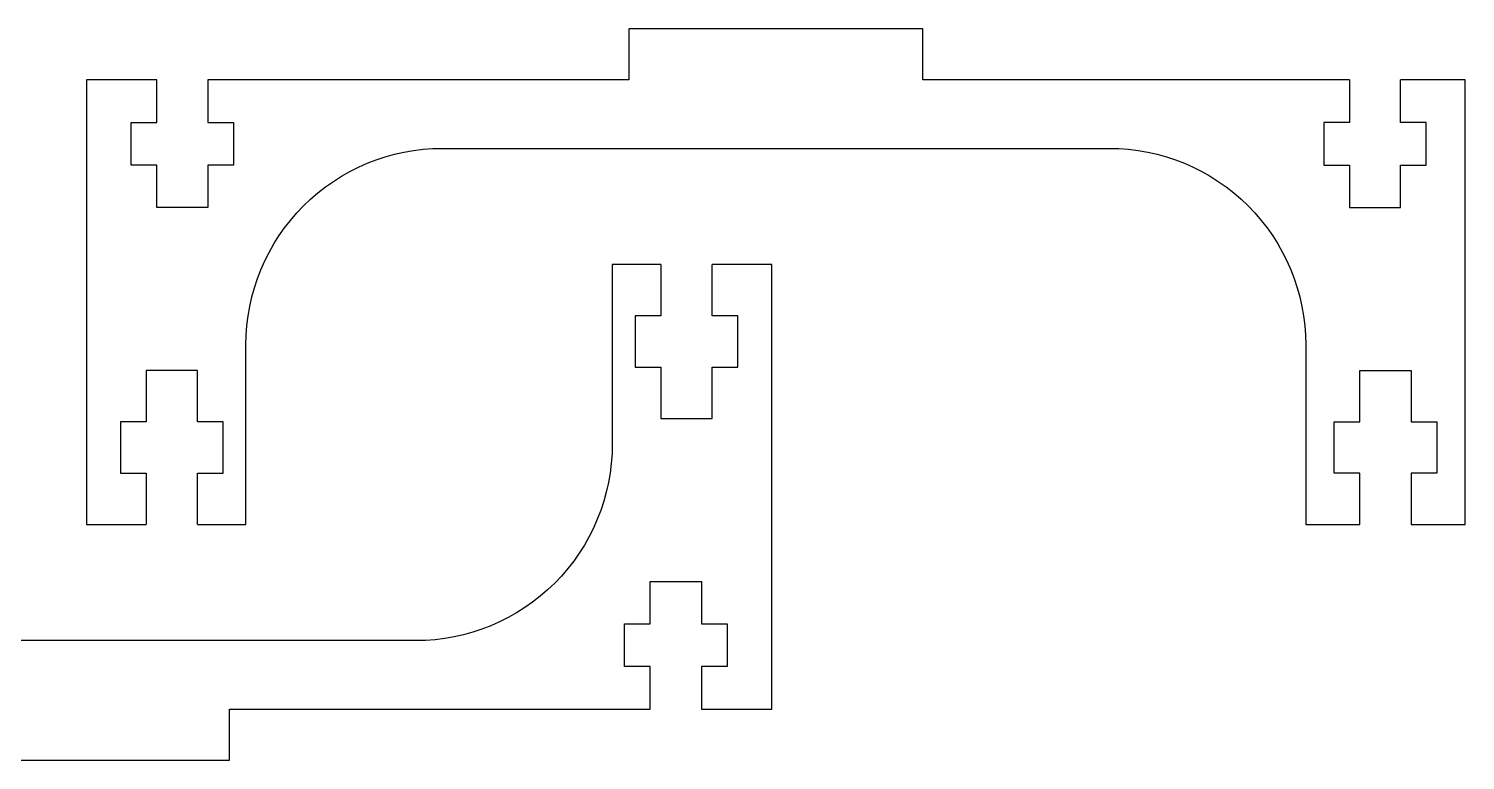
# Model space of a CAD drawing. Extents: x -98 to 566, y 230 to 443.
# Drawn here: x 108.3 to 192.3, y 400.7 to 443.5 of the extents above; entities that cross this region are included whole.
import ezdxf

# ---------------------------------------------------------------- set-up
doc = ezdxf.new("R2010")
doc.units = 0
doc.layers.add('Layer_1', color=7, linetype='CONTINUOUS')

msp = doc.modelspace()

# ---------------------------------------------------------------- linework, layer by layer
at = {"layer": 'Layer_1', "color": 7}
for p, q in [((143.395964, 443.497725), (143.395964, 440.497725)), ((160.603493, 443.497725), (143.395964, 443.497725)), ((160.603493, 440.497725), (160.603493, 443.497725)), ((111.671425, 440.497725), (111.671425, 414.497725)), ((115.780524, 440.497725), (111.671425, 440.497725)), ((115.780524, 438.009325), (115.780524, 440.497725)), ((118.780524, 440.497725), (118.780524, 438.009325)), ((143.395964, 440.497725), (118.780524, 440.497725)), ((185.546923, 440.497725), (160.603493, 440.497725)), ((185.546923, 440.497725), (185.546923, 438.009325)), ((192.328023, 440.497725), (188.546923, 440.497725)), ((188.546923, 438.009325), (188.546923, 440.497725)), ((192.328023, 414.497725), (192.328023, 440.497725)), ((114.280524, 438.009325), (115.780524, 438.009325)), ((114.280524, 435.520925), (114.280524, 438.009325)), ((118.780524, 438.009325), (120.280524, 438.009325)), ((120.280524, 438.009325), (120.280524, 435.520925)), ((185.546923, 438.009325), (184.046923, 438.009325)), ((184.046923, 438.009325), (184.046923, 435.520925)), ((190.046923, 438.009325), (188.546923, 438.009325)), ((190.046923, 435.520925), (190.046923, 438.009325)), ((132.499724, 436.497725), (171.499723, 436.497725)), ((115.780524, 435.520925), (114.280524, 435.520925)), ((115.780524, 433.032525), (115.780524, 435.520925)), ((118.780524, 435.520925), (118.780524, 433.032525)), ((120.280524, 435.520925), (118.780524, 435.520925)), ((184.046923, 435.520925), (185.546923, 435.520925)), ((185.546923, 435.520925), (185.546923, 433.032525)), ((188.546923, 433.032525), (188.546923, 435.520925)), ((188.546923, 435.520925), (190.046923, 435.520925)), ((118.780524, 433.032525), (115.780524, 433.032525)), ((185.546923, 433.032525), (188.546923, 433.032525)), ((142.429729, 429.693723), (142.429729, 419.193723)), ((145.265829, 429.693723), (142.429729, 429.693723)), ((145.265829, 429.693723), (145.265829, 426.693723)), ((148.265829, 426.693723), (148.265829, 429.693723)), ((151.758029, 429.693723), (148.265829, 429.693723)), ((151.758029, 403.693723), (151.758029, 429.693723)), ((145.265829, 426.693723), (143.765829, 426.693723)), ((143.765829, 426.693723), (143.765829, 423.693723)), ((149.765829, 426.693723), (148.265829, 426.693723)), ((149.765829, 423.693723), (149.765829, 426.693723)), ((120.999724, 414.497725), (120.999724, 424.997725)), ((182.999723, 424.997725), (182.999723, 414.497725)), ((143.765829, 423.693723), (145.265829, 423.693723)), ((145.265829, 423.693723), (145.265829, 420.693723)), ((148.265829, 420.693723), (148.265829, 423.693723)), ((148.265829, 423.693723), (149.765829, 423.693723)), ((118.163624, 423.497725), (115.163624, 423.497725)), ((115.163624, 423.497725), (115.163624, 420.497725)), ((118.163624, 420.497725), (118.163624, 423.497725)), ((186.163823, 423.497725), (189.163823, 423.497725)), ((186.163823, 420.497725), (186.163823, 423.497725)), ((189.163823, 423.497725), (189.163823, 420.497725)), ((115.163624, 420.497725), (113.663624, 420.497725)), ((113.663624, 420.497725), (113.663624, 417.497725)), ((119.663624, 420.497725), (118.163624, 420.497725)), ((119.663624, 417.497725), (119.663624, 420.497725)), ((145.265829, 420.693723), (148.265829, 420.693723)), ((184.663823, 420.497725), (186.163823, 420.497725)), ((184.663823, 417.497725), (184.663823, 420.497725)), ((189.163823, 420.497725), (190.663823, 420.497725)), ((190.663823, 420.497725), (190.663823, 417.497725)), ((113.663624, 417.497725), (115.163624, 417.497725)), ((115.163624, 417.497725), (115.163624, 414.497725)), ((118.163624, 414.497725), (118.163624, 417.497725)), ((118.163624, 417.497725), (119.663624, 417.497725)), ((186.163823, 417.497725), (184.663823, 417.497725)), ((186.163823, 414.497725), (186.163823, 417.497725)), ((189.163823, 417.497725), (189.163823, 414.497725)), ((190.663823, 417.497725), (189.163823, 417.497725)), ((111.671425, 414.497725), (115.163624, 414.497725)), ((118.163624, 414.497725), (120.999724, 414.497725)), ((182.999723, 414.497725), (186.163823, 414.497725)), ((189.163823, 414.497725), (192.328023, 414.497725)), ((144.648929, 411.158923), (147.648929, 411.158923)), ((144.648929, 408.670523), (144.648929, 411.158923)), ((147.648929, 411.158923), (147.648929, 408.670523)), ((143.148929, 408.670523), (144.648929, 408.670523)), ((143.148929, 406.182123), (143.148929, 408.670523)), ((147.648929, 408.670523), (149.148929, 408.670523)), ((149.148929, 408.670523), (149.148929, 406.182123)), ((130.92973, 407.693723), (91.929731, 407.693723)), ((144.648929, 406.182123), (143.148929, 406.182123)), ((144.648929, 403.693723), (144.648929, 406.182123)), ((147.648929, 406.182123), (147.648929, 403.693723)), ((149.148929, 406.182123), (147.648929, 406.182123)), ((120.03349, 403.693723), (144.648929, 403.693723)), ((120.03349, 400.693723), (120.03349, 403.693723)), ((147.648929, 403.693723), (151.758029, 403.693723)), ((102.82596, 400.693723), (120.03349, 400.693723))]:
    msp.add_line(p, q, dxfattribs=at)
for points in [[(124.367996, 433.129453), (126.524665, 435.286121), (129.449734, 436.497725), (132.499724, 436.497725)], [(171.499723, 436.497725), (174.549713, 436.497725), (177.474783, 435.286121), (179.631451, 433.129453)], [(120.999724, 424.997725), (120.999724, 428.047715), (122.211328, 430.972784), (124.367996, 433.129453)], [(179.631451, 433.129453), (181.788119, 430.972784), (182.999723, 428.047715), (182.999723, 424.997725)], [(142.429729, 419.193723), (142.429729, 416.143733), (141.218126, 413.218663), (139.061457, 411.061995)], [(139.061457, 411.061995), (136.904789, 408.905327), (133.979719, 407.693723), (130.92973, 407.693723)]]:
    msp.add_open_spline(points, degree=3, dxfattribs=at)

doc.saveas('drawing.dxf')
